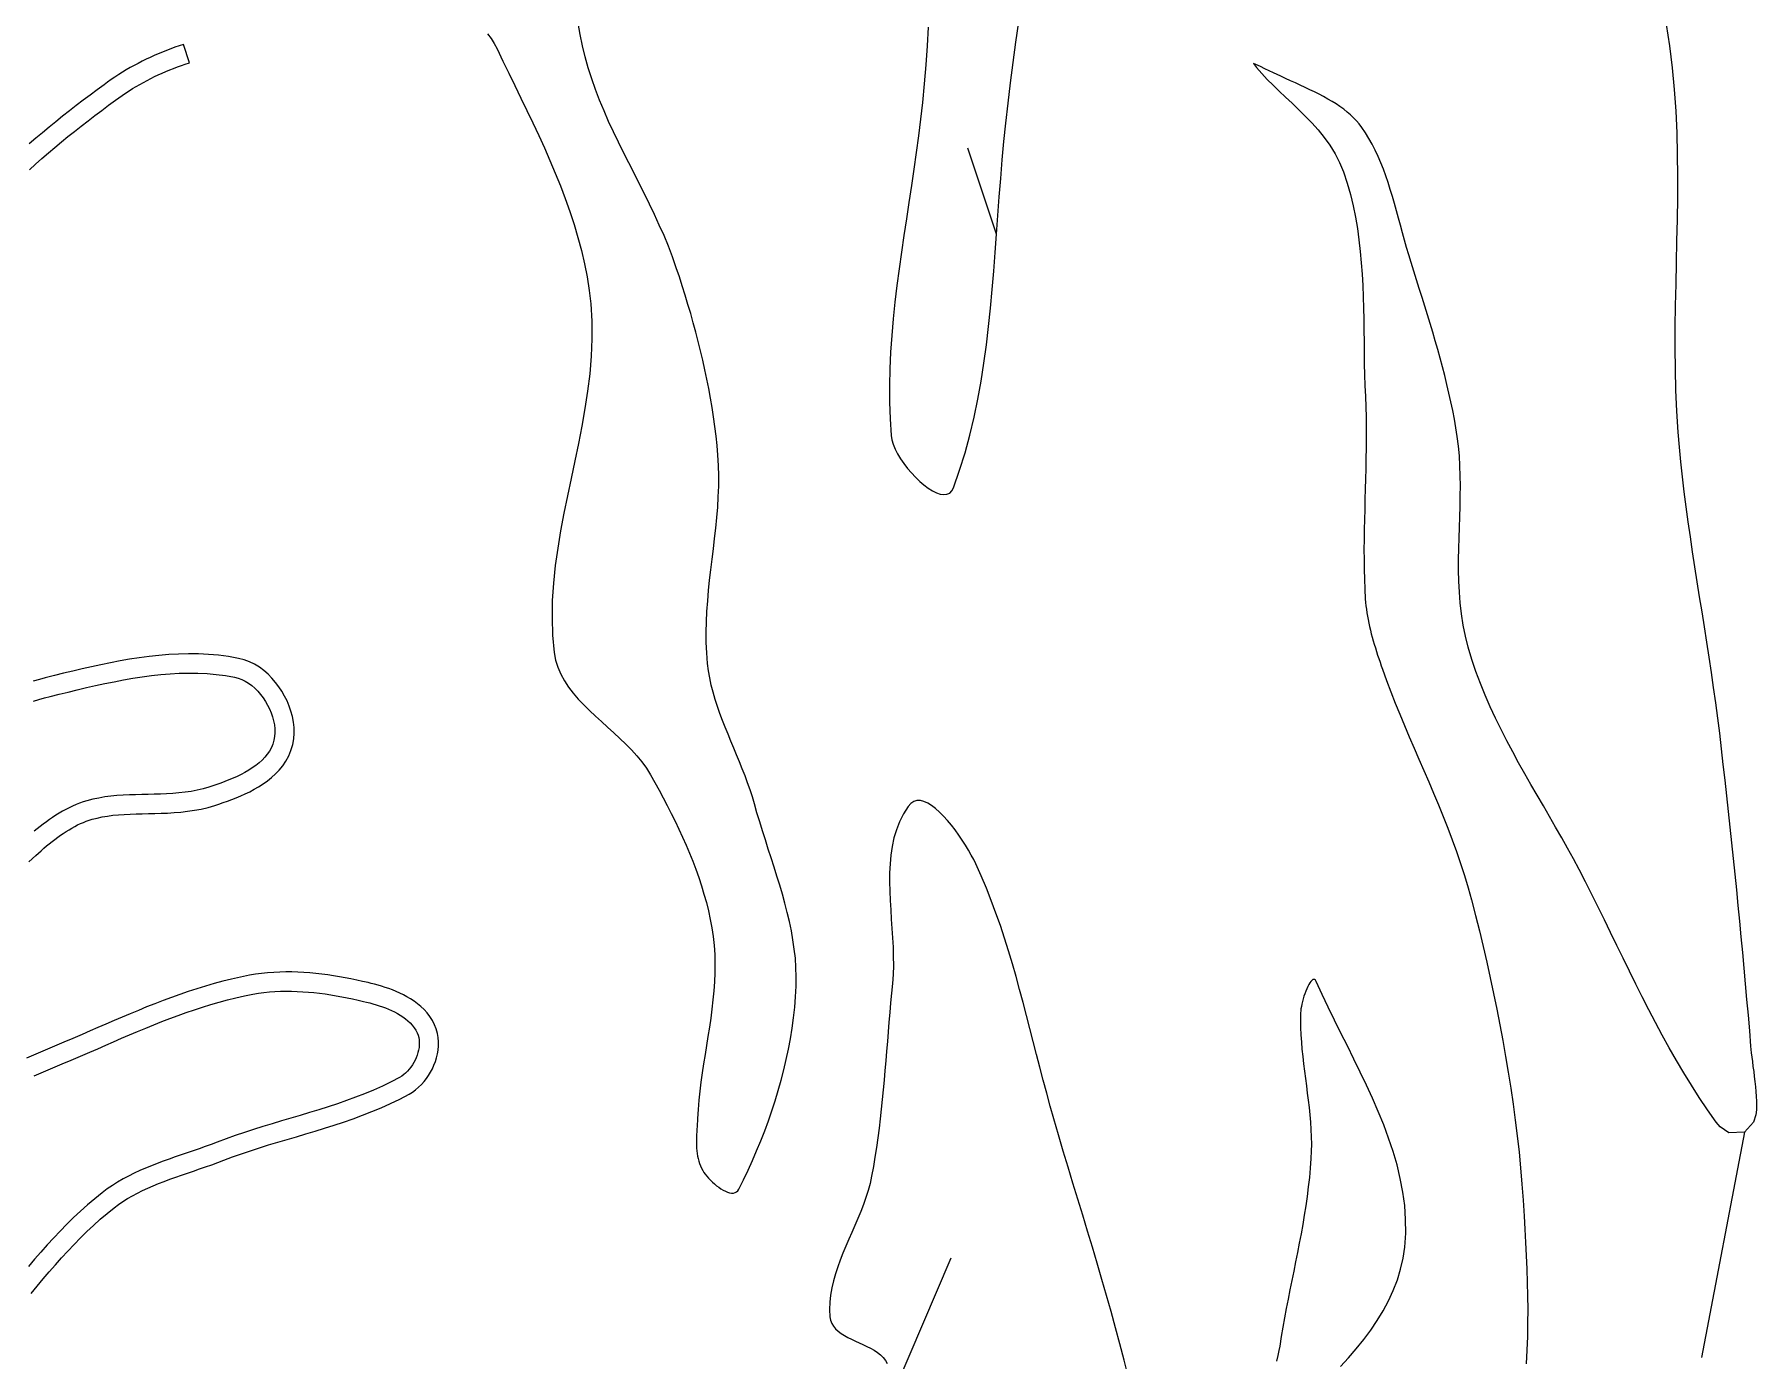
# Model space of a CAD drawing. Header units: inches. Extents: x -12 to 23, y -13.2 to 21.7.
# Drawn here: x 2.06 to 4.856, y 4.913 to 7.066 of the extents above; entities that cross this region are included whole.
import ezdxf

# ---------------------------------------------------------------- set-up
doc = ezdxf.new("R2010")
doc.units = ezdxf.units.IN
doc.header["$MEASUREMENT"] = 0
doc.layers.get('0').update_dxf_attribs({"lineweight": 0})

msp = doc.modelspace()

# ---------------------------------------------------------------- linework, layer by layer
at = {"color": 7, "linetype": 'Continuous', "lineweight": 0}
for p, q in [((4.7087, 7.0828), (4.7143, 7.0477)), ((4.7143, 7.0477), (4.7187, 7.0124)), ((4.0428, 7.0176), (4.039, 7.0193)), ((4.039, 7.0193), (4.0442, 7.0126)), ((4.0502, 7.0142), (4.0428, 7.0176)), ((4.0442, 7.0126), (4.0524, 7.0031)), ((4.0575, 7.0108), (4.0502, 7.0142)), ((4.0524, 7.0031), (4.0613, 6.9935)), ((4.0646, 7.0074), (4.0575, 7.0108)), ((4.0613, 6.9935), (4.0708, 6.984)), ((4.0713, 7.0042), (4.0646, 7.0074)), ((4.0776, 7.0012), (4.0713, 7.0042)), ((4.0832, 6.9985), (4.0776, 7.0012)), ((4.0912, 6.9948), (4.0832, 6.9985)), ((4.0992, 6.9912), (4.0912, 6.9948)), ((4.1072, 6.9876), (4.0992, 6.9912)), ((4.7187, 7.0124), (4.7221, 6.9772)), ((4.0708, 6.984), (4.0808, 6.9743)), ((4.0808, 6.9743), (4.0911, 6.9645)), ((4.0911, 6.9645), (4.1017, 6.9546)), ((4.115, 6.984), (4.1072, 6.9876)), ((4.1229, 6.9804), (4.115, 6.984)), ((4.1306, 6.9767), (4.1229, 6.9804)), ((4.1381, 6.973), (4.1306, 6.9767)), ((4.1456, 6.9693), (4.1381, 6.973)), ((4.1528, 6.9655), (4.1456, 6.9693)), ((4.1598, 6.9616), (4.1528, 6.9655)), ((4.1667, 6.9576), (4.1598, 6.9616)), ((4.7221, 6.9772), (4.7245, 6.9419)), ((4.1017, 6.9546), (4.1124, 6.9444)), ((4.1124, 6.9444), (4.1231, 6.9338)), ((4.1231, 6.9338), (4.1336, 6.9228)), ((4.1732, 6.9535), (4.1667, 6.9576)), ((4.1795, 6.9493), (4.1732, 6.9535)), ((4.1855, 6.9449), (4.1795, 6.9493)), ((4.1912, 6.9405), (4.1855, 6.9449)), ((4.1966, 6.9358), (4.1912, 6.9405)), ((4.2016, 6.9311), (4.1966, 6.9358)), ((4.7245, 6.9419), (4.7261, 6.9067)), ((4.1336, 6.9228), (4.1438, 6.9113)), ((4.1438, 6.9113), (4.1537, 6.8992)), ((4.2063, 6.9262), (4.2016, 6.9311)), ((4.2107, 6.9211), (4.2063, 6.9262)), ((4.2148, 6.9156), (4.2107, 6.9211)), ((4.2207, 6.9069), (4.2148, 6.9156)), ((4.2263, 6.8977), (4.2207, 6.9069)), ((4.7261, 6.9067), (4.727, 6.8714)), ((4.1537, 6.8992), (4.1629, 6.8864)), ((4.1629, 6.8864), (4.1714, 6.8728)), ((4.2316, 6.8882), (4.2263, 6.8977)), ((4.2366, 6.8784), (4.2316, 6.8882)), ((4.2413, 6.8684), (4.2366, 6.8784)), ((4.1714, 6.8728), (4.1789, 6.8583)), ((4.1789, 6.8583), (4.185, 6.8432)), ((4.2457, 6.8581), (4.2413, 6.8684)), ((4.2499, 6.8476), (4.2457, 6.8581)), ((4.727, 6.8714), (4.7273, 6.8362)), ((4.185, 6.8432), (4.1911, 6.8247)), ((4.1911, 6.8247), (4.1963, 6.8064)), ((4.2538, 6.8368), (4.2499, 6.8476)), ((4.2576, 6.8258), (4.2538, 6.8368)), ((4.2612, 6.8146), (4.2576, 6.8258)), ((4.7273, 6.8362), (4.7272, 6.8011)), ((4.1963, 6.8064), (4.2007, 6.788)), ((4.2647, 6.8033), (4.2612, 6.8146)), ((4.268, 6.7918), (4.2647, 6.8033)), ((4.7272, 6.8011), (4.7267, 6.7659)), ((4.2007, 6.788), (4.2045, 6.7696)), ((4.2045, 6.7696), (4.2077, 6.7512)), ((4.2713, 6.7801), (4.268, 6.7918)), ((4.2745, 6.7683), (4.2713, 6.7801)), ((4.2778, 6.7565), (4.2745, 6.7683)), ((4.7267, 6.7659), (4.726, 6.7309)), ((4.2077, 6.7512), (4.2103, 6.7327)), ((4.281, 6.7445), (4.2778, 6.7565)), ((4.2843, 6.7325), (4.281, 6.7445)), ((4.2103, 6.7327), (4.2124, 6.7142)), ((4.2124, 6.7142), (4.2141, 6.6957)), ((4.2877, 6.7205), (4.2843, 6.7325)), ((4.2912, 6.7084), (4.2877, 6.7205)), ((4.726, 6.7309), (4.7252, 6.6959)), ((4.2141, 6.6957), (4.2154, 6.6773)), ((4.2948, 6.6964), (4.2912, 6.7084)), ((4.2993, 6.6821), (4.2948, 6.6964)), ((4.3038, 6.6678), (4.2993, 6.6821)), ((4.7252, 6.6959), (4.7244, 6.6611)), ((4.2154, 6.6773), (4.2164, 6.6588)), ((4.2164, 6.6588), (4.2171, 6.6405)), ((4.3082, 6.6537), (4.3038, 6.6678)), ((4.3127, 6.6395), (4.3082, 6.6537)), ((4.7244, 6.6611), (4.7236, 6.6263)), ((4.2171, 6.6405), (4.2177, 6.6221)), ((4.3171, 6.6253), (4.3127, 6.6395)), ((4.3215, 6.6112), (4.3171, 6.6253)), ((4.7236, 6.6263), (4.7231, 6.5917)), ((4.2177, 6.6221), (4.218, 6.6039)), ((4.218, 6.6039), (4.2183, 6.5857)), ((4.3258, 6.597), (4.3215, 6.6112)), ((4.2183, 6.5857), (4.2185, 6.5676)), ((4.3301, 6.5829), (4.3258, 6.597)), ((4.3342, 6.5688), (4.3301, 6.5829)), ((4.7231, 6.5917), (4.723, 6.5572)), ((4.2185, 6.5676), (4.2187, 6.5496)), ((4.2187, 6.5496), (4.219, 6.5317)), ((4.3383, 6.5547), (4.3342, 6.5688)), ((4.3422, 6.5406), (4.3383, 6.5547)), ((4.723, 6.5572), (4.7233, 6.5228)), ((4.219, 6.5317), (4.2194, 6.514)), ((4.2194, 6.514), (4.2199, 6.4964)), ((4.346, 6.5265), (4.3422, 6.5406)), ((4.3496, 6.5124), (4.346, 6.5265)), ((4.7233, 6.5228), (4.7241, 6.4886)), ((4.2199, 6.4964), (4.2207, 6.4787)), ((4.3531, 6.4983), (4.3496, 6.5124)), ((4.3564, 6.4842), (4.3531, 6.4983)), ((4.7241, 6.4886), (4.7255, 6.4545)), ((4.2207, 6.4787), (4.2214, 6.462)), ((4.2214, 6.462), (4.2218, 6.4451)), ((4.3595, 6.4701), (4.3564, 6.4842)), ((4.3625, 6.456), (4.3595, 6.4701)), ((4.2218, 6.4451), (4.222, 6.4282)), ((4.3652, 6.4419), (4.3625, 6.456)), ((4.3676, 6.4278), (4.3652, 6.4419)), ((4.7255, 6.4545), (4.7278, 6.4206)), ((4.222, 6.4282), (4.2221, 6.4114)), ((4.2221, 6.4114), (4.222, 6.3946)), ((4.3698, 6.4138), (4.3676, 6.4278)), ((4.3719, 6.398), (4.3698, 6.4138)), ((4.7278, 6.4206), (4.7299, 6.3964)), ((4.2217, 6.3779), (4.2214, 6.3613)), ((4.222, 6.3946), (4.2217, 6.3779)), ((4.3733, 6.3822), (4.3719, 6.398)), ((4.3742, 6.3662), (4.3733, 6.3822)), ((4.7299, 6.3964), (4.7322, 6.3722)), ((4.2214, 6.3613), (4.221, 6.3447)), ((4.3747, 6.35), (4.3742, 6.3662)), ((4.3749, 6.3336), (4.3747, 6.35)), ((4.7322, 6.3722), (4.7349, 6.3479)), ((4.7349, 6.3479), (4.7378, 6.3236)), ((4.2205, 6.3281), (4.22, 6.3116)), ((4.221, 6.3447), (4.2205, 6.3281)), ((4.3747, 6.317), (4.3749, 6.3336)), ((4.7378, 6.3236), (4.7409, 6.2994)), ((4.2196, 6.2952), (4.2192, 6.2788)), ((4.22, 6.3116), (4.2196, 6.2952)), ((4.3739, 6.2832), (4.3744, 6.3002)), ((4.3744, 6.3002), (4.3747, 6.317)), ((4.7409, 6.2994), (4.7442, 6.2751)), ((4.2188, 6.2625), (4.2186, 6.2462)), ((4.2192, 6.2788), (4.2188, 6.2625)), ((4.3728, 6.2489), (4.3733, 6.2661)), ((4.3733, 6.2661), (4.3739, 6.2832)), ((4.7442, 6.2751), (4.7477, 6.2508)), ((4.2186, 6.2462), (4.2184, 6.23)), ((4.3723, 6.2316), (4.3728, 6.2489)), ((4.7477, 6.2508), (4.7513, 6.2264)), ((4.2184, 6.23), (4.2185, 6.2138)), ((4.2185, 6.2138), (4.2187, 6.1977)), ((4.3721, 6.2141), (4.3723, 6.2316)), ((4.3721, 6.1965), (4.3721, 6.2141)), ((4.7513, 6.2264), (4.7551, 6.2021)), ((4.2187, 6.1977), (4.2191, 6.1817)), ((4.2191, 6.1817), (4.2197, 6.1657)), ((4.3725, 6.1789), (4.3721, 6.1965)), ((4.3733, 6.1611), (4.3725, 6.1789)), ((4.7551, 6.2021), (4.7589, 6.1777)), ((4.2197, 6.1657), (4.2206, 6.1498)), ((4.3747, 6.1433), (4.3733, 6.1611)), ((4.7589, 6.1777), (4.7627, 6.1533)), ((4.7627, 6.1533), (4.7666, 6.1288)), ((4.2206, 6.1498), (4.2211, 6.1442)), ((4.2211, 6.1442), (4.2216, 6.1386)), ((4.2216, 6.1386), (4.2223, 6.1331)), ((4.2223, 6.1331), (4.2231, 6.1275)), ((4.2231, 6.1275), (4.2241, 6.1218)), ((4.3767, 6.1254), (4.3747, 6.1433)), ((4.3795, 6.1075), (4.3767, 6.1254)), ((4.7666, 6.1288), (4.7705, 6.1043)), ((4.2241, 6.1218), (4.2251, 6.1162)), ((4.2251, 6.1162), (4.2263, 6.1105)), ((4.2263, 6.1105), (4.2275, 6.1049)), ((4.2275, 6.1049), (4.2289, 6.0992)), ((4.2289, 6.0992), (4.2303, 6.0934)), ((4.3831, 6.0896), (4.3795, 6.1075)), ((4.7705, 6.1043), (4.7744, 6.0798)), ((4.2303, 6.0934), (4.2318, 6.0877)), ((4.2318, 6.0877), (4.2334, 6.082)), ((4.2334, 6.082), (4.2351, 6.0762)), ((4.2351, 6.0762), (4.2369, 6.0704)), ((4.2369, 6.0704), (4.2387, 6.0646)), ((4.3875, 6.0718), (4.3831, 6.0896)), ((4.3936, 6.0516), (4.3875, 6.0718)), ((4.7744, 6.0798), (4.7782, 6.0552)), ((4.2387, 6.0646), (4.2406, 6.0588)), ((4.2406, 6.0588), (4.2425, 6.053)), ((4.2425, 6.053), (4.2445, 6.0472)), ((4.2445, 6.0472), (4.2465, 6.0413)), ((4.2465, 6.0413), (4.2485, 6.0356)), ((4.4002, 6.0319), (4.3936, 6.0516)), ((4.7782, 6.0552), (4.7819, 6.0306)), ((4.2485, 6.0356), (4.2551, 6.0172)), ((4.2551, 6.0172), (4.262, 5.999)), ((4.4074, 6.0125), (4.4002, 6.0319)), ((4.4152, 5.9934), (4.4074, 6.0125)), ((4.7819, 6.0306), (4.7855, 6.006)), ((4.262, 5.999), (4.2692, 5.9807)), ((4.4234, 5.9746), (4.4152, 5.9934)), ((4.7855, 6.006), (4.789, 5.9812)), ((4.2692, 5.9807), (4.2766, 5.9625)), ((4.2766, 5.9625), (4.2841, 5.9443)), ((4.432, 5.956), (4.4234, 5.9746)), ((4.441, 5.9376), (4.432, 5.956)), ((4.789, 5.9812), (4.7922, 5.9565)), ((4.7922, 5.9565), (4.7953, 5.9317)), ((4.2841, 5.9443), (4.2919, 5.9261)), ((4.4502, 5.9194), (4.441, 5.9376)), ((4.7953, 5.9317), (4.7983, 5.9062)), ((4.2919, 5.9261), (4.2997, 5.9078)), ((4.2997, 5.9078), (4.3077, 5.8895)), ((4.4598, 5.9014), (4.4502, 5.9194)), ((4.4695, 5.8836), (4.4598, 5.9014)), ((4.7983, 5.9062), (4.8012, 5.8809)), ((4.3077, 5.8895), (4.3156, 5.8711)), ((4.3156, 5.8711), (4.3236, 5.8527)), ((4.4794, 5.866), (4.4695, 5.8836)), ((4.8012, 5.8809), (4.8041, 5.8555)), ((4.3236, 5.8527), (4.3315, 5.8342)), ((4.4894, 5.8484), (4.4794, 5.866)), ((4.4995, 5.831), (4.4894, 5.8484)), ((4.8041, 5.8555), (4.8069, 5.8301)), ((4.3315, 5.8342), (4.3393, 5.8155)), ((4.3393, 5.8155), (4.3469, 5.7968)), ((4.5096, 5.8137), (4.4995, 5.831)), ((4.8069, 5.8301), (4.8097, 5.8047)), ((4.3469, 5.7968), (4.3544, 5.7779)), ((4.5196, 5.7964), (4.5096, 5.8137)), ((4.5295, 5.7792), (4.5196, 5.7964)), ((4.8097, 5.8047), (4.8124, 5.7793)), ((4.3544, 5.7779), (4.3617, 5.7589)), ((4.3617, 5.7589), (4.3686, 5.7397)), ((4.5394, 5.7621), (4.5295, 5.7792)), ((4.549, 5.7449), (4.5394, 5.7621)), ((4.8124, 5.7793), (4.8151, 5.7539)), ((4.3686, 5.7397), (4.3753, 5.7203)), ((4.5584, 5.7278), (4.549, 5.7449)), ((4.8151, 5.7539), (4.8178, 5.7285)), ((4.3753, 5.7203), (4.3816, 5.7008)), ((4.5675, 5.7106), (4.5584, 5.7278)), ((4.578, 5.6903), (4.5675, 5.7106)), ((4.8178, 5.7285), (4.8204, 5.7031)), ((4.8204, 5.7031), (4.8229, 5.6777)), ((4.3816, 5.7008), (4.3875, 5.681)), ((4.3875, 5.681), (4.3929, 5.6612)), ((4.5883, 5.6699), (4.578, 5.6903)), ((4.8229, 5.6777), (4.8254, 5.6522)), ((4.3929, 5.6612), (4.3994, 5.6359)), ((4.5985, 5.6494), (4.5883, 5.6699)), ((4.6087, 5.6287), (4.5985, 5.6494)), ((4.8254, 5.6522), (4.8279, 5.6268)), ((4.3994, 5.6359), (4.4057, 5.6107)), ((4.6188, 5.608), (4.6087, 5.6287)), ((4.8279, 5.6268), (4.8303, 5.6014)), ((4.4057, 5.6107), (4.4118, 5.5855)), ((4.629, 5.5872), (4.6188, 5.608)), ((4.8303, 5.6014), (4.8327, 5.576)), ((4.4118, 5.5855), (4.4176, 5.5601)), ((4.6391, 5.5663), (4.629, 5.5872)), ((4.6493, 5.5454), (4.6391, 5.5663)), ((4.8327, 5.576), (4.835, 5.5505)), ((4.4176, 5.5601), (4.4233, 5.5347)), ((4.6597, 5.5246), (4.6493, 5.5454)), ((4.835, 5.5505), (4.8373, 5.5251)), ((4.4233, 5.5347), (4.4288, 5.5093)), ((4.4288, 5.5093), (4.4341, 5.4838)), ((4.6701, 5.5037), (4.6597, 5.5246)), ((4.8373, 5.5251), (4.8396, 5.4997)), ((4.4341, 5.4838), (4.4391, 5.4582)), ((4.6808, 5.4829), (4.6701, 5.5037)), ((4.6916, 5.4621), (4.6808, 5.4829)), ((4.8396, 5.4997), (4.8418, 5.4742)), ((4.4391, 5.4582), (4.4439, 5.4326)), ((4.7026, 5.4415), (4.6916, 5.4621)), ((4.8418, 5.4742), (4.844, 5.4488)), ((4.4439, 5.4326), (4.4484, 5.4069)), ((4.714, 5.4209), (4.7026, 5.4415)), ((4.844, 5.4488), (4.8461, 5.4235)), ((4.8461, 5.4235), (4.8466, 5.4185)), ((4.4484, 5.4069), (4.4527, 5.3812)), ((4.7256, 5.4005), (4.714, 5.4209)), ((4.7376, 5.3802), (4.7256, 5.4005)), ((4.8466, 5.4185), (4.8472, 5.4126)), ((4.8472, 5.4126), (4.848, 5.4059)), ((4.848, 5.4059), (4.849, 5.3985)), ((4.849, 5.3985), (4.8499, 5.3908)), ((4.4527, 5.3812), (4.4568, 5.3554)), ((4.75, 5.3601), (4.7376, 5.3802)), ((4.8499, 5.3908), (4.851, 5.3827)), ((4.851, 5.3827), (4.852, 5.3744)), ((4.852, 5.3744), (4.8529, 5.3661)), ((4.4568, 5.3554), (4.4605, 5.3296)), ((4.7627, 5.3402), (4.75, 5.3601)), ((4.7759, 5.3205), (4.7627, 5.3402)), ((4.8529, 5.3661), (4.8538, 5.3578)), ((4.8538, 5.3578), (4.8546, 5.3498)), ((4.8546, 5.3498), (4.8552, 5.342)), ((4.8552, 5.342), (4.8556, 5.3345)), ((4.4605, 5.3296), (4.464, 5.3037)), ((4.7902, 5.3002), (4.7759, 5.3205)), ((4.8543, 5.312), (4.8507, 5.3005)), ((4.8554, 5.3201), (4.8543, 5.312)), ((4.8557, 5.3273), (4.8554, 5.3201)), ((4.8556, 5.3345), (4.8557, 5.3273)), ((4.464, 5.3037), (4.4672, 5.2778)), ((4.7964, 5.2928), (4.7902, 5.3002)), ((4.8105, 5.2831), (4.7964, 5.2928)), ((4.8362, 5.2838), (4.8105, 5.2831)), ((4.8507, 5.3005), (4.8362, 5.2838)), ((4.4672, 5.2778), (4.4701, 5.2518)), ((4.4701, 5.2518), (4.4727, 5.2259)), ((4.4727, 5.2259), (4.4749, 5.1998)), ((4.4749, 5.1998), (4.4769, 5.1738)), ((4.4769, 5.1738), (4.4785, 5.1478)), ((4.4785, 5.1478), (4.4796, 5.1265)), ((4.4796, 5.1265), (4.4807, 5.105)), ((4.4807, 5.105), (4.4818, 5.0835)), ((4.4818, 5.0835), (4.4827, 5.0618)), ((4.4827, 5.0618), (4.4834, 5.04)), ((4.4834, 5.04), (4.4839, 5.0181)), ((4.4839, 5.0181), (4.4842, 4.9961)), ((4.4842, 4.9961), (4.4841, 4.9741)), ((4.4838, 4.9521), (4.483, 4.93)), ((4.4841, 4.9741), (4.4838, 4.9521)), ((4.483, 4.93), (4.4817, 4.908))]:
    msp.add_line(p, q, dxfattribs=at)
at = {"color": 30, "linetype": 'Continuous', "lineweight": 0, "true_color": 0xff7e00}
for p, q in [((3.6221, 6.7424), (3.5756, 6.8817)), ((4.8362, 5.2838), (4.7661, 4.9184)), ((3.4581, 4.8682), (3.5482, 5.0801))]:
    msp.add_line(p, q, dxfattribs=at)
at = {"color": 7, "linetype": 'Continuous', "lineweight": 0, "flags": 128}
for points in [[(2.7956, 7.0677), (2.8014, 7.0599), (2.8066, 7.0517), (2.8111, 7.0432), (2.8207, 7.0233), (2.8304, 7.0033), (2.8401, 6.9833), (2.8499, 6.9632), (2.8596, 6.9431), (2.8693, 6.9229), (2.8788, 6.9026), (2.888, 6.8822), (2.897, 6.8618), (2.9057, 6.8412), (2.914, 6.8206), (2.9219, 6.7998), (2.9293, 6.779), (2.9362, 6.758), (2.9425, 6.7368), (2.9482, 6.7156), (2.9531, 6.6942), (2.9573, 6.6726), (2.9607, 6.6509), (2.9632, 6.629), (2.9651, 6.6007), (2.9653, 6.5723), (2.9641, 6.544), (2.9617, 6.5156), (2.9582, 6.4873), (2.9538, 6.4589), (2.9488, 6.4306), (2.9433, 6.4023), (2.9374, 6.3739), (2.9314, 6.3456), (2.9254, 6.3173), (2.9197, 6.2889), (2.9144, 6.2606), (2.9097, 6.2323), (2.9057, 6.204), (2.9027, 6.1757), (2.9009, 6.1474), (2.9004, 6.1192), (2.9014, 6.0909), (2.9041, 6.0627), (2.9063, 6.0504), (2.9099, 6.0388), (2.9147, 6.0276), (2.9205, 6.017), (2.9272, 6.0067), (2.9347, 5.9968), (2.943, 5.9872), (2.9518, 5.9778), (2.9611, 5.9686), (2.9708, 5.9596), (2.9807, 5.9506), (2.9907, 5.9416), (3.0007, 5.9326), (3.0105, 5.9235), (3.0201, 5.9143), (3.0294, 5.9049), (3.0382, 5.8952), (3.0463, 5.8852), (3.0538, 5.8748), (3.0604, 5.864), (3.0673, 5.8517), (3.0741, 5.8393), (3.0807, 5.8268), (3.0873, 5.8143), (3.0938, 5.8016), (3.1001, 5.7889), (3.1063, 5.7761), (3.1123, 5.7632), (3.118, 5.7502), (3.1236, 5.7371), (3.1289, 5.724), (3.1339, 5.7108), (3.1386, 5.6974), (3.143, 5.684), (3.1471, 5.6706), (3.1509, 5.657), (3.1542, 5.6434), (3.1572, 5.6296), (3.1598, 5.6158), (3.1619, 5.602), (3.1635, 5.5872), (3.1645, 5.5725), (3.1649, 5.5578), (3.1648, 5.543), (3.1642, 5.5283), (3.1631, 5.5135), (3.1617, 5.4987), (3.16, 5.4839), (3.158, 5.4691), (3.1559, 5.4543), (3.1536, 5.4395), (3.1512, 5.4247), (3.1488, 5.4099), (3.1465, 5.3951), (3.1442, 5.3803), (3.1421, 5.3654), (3.1403, 5.3506), (3.1387, 5.3358), (3.1374, 5.3209), (3.1365, 5.3061), (3.1363, 5.3018), (3.1361, 5.2975), (3.1358, 5.2932), (3.1355, 5.2888), (3.1353, 5.2844), (3.1351, 5.28), (3.1349, 5.2756), (3.1348, 5.2712), (3.1348, 5.2668), (3.1349, 5.2624), (3.1351, 5.2581), (3.1355, 5.2537), (3.1359, 5.2495), (3.1366, 5.2453), (3.1374, 5.2411), (3.1385, 5.237), (3.1397, 5.233), (3.1412, 5.2291), (3.143, 5.2253), (3.145, 5.2216), (3.1468, 5.2187), (3.149, 5.2156), (3.1516, 5.2125), (3.1544, 5.2093), (3.1574, 5.2061), (3.1607, 5.203), (3.164, 5.2), (3.1676, 5.1971), (3.1711, 5.1945), (3.1747, 5.1921), (3.1783, 5.1899), (3.1819, 5.1881), (3.1853, 5.1867), (3.1887, 5.1857), (3.1918, 5.1852), (3.1948, 5.1852), (3.1975, 5.1858), (3.1999, 5.187), (3.2019, 5.1889), (3.2036, 5.1915), (3.2036, 5.1915), (3.2036, 5.1915), (3.2036, 5.1915), (3.2036, 5.1915), (3.2112, 5.2068), (3.2186, 5.2224), (3.2258, 5.2381), (3.2326, 5.2539), (3.2392, 5.2699), (3.2456, 5.286), (3.2516, 5.3023), (3.2573, 5.3187), (3.2627, 5.3351), (3.2677, 5.3517), (3.2724, 5.3684), (3.2767, 5.3851), (3.2807, 5.402), (3.2842, 5.4189), (3.2874, 5.4358), (3.2901, 5.4528), (3.2924, 5.4699), (3.2943, 5.4869), (3.2957, 5.504), (3.2966, 5.5211), (3.2969, 5.5363), (3.2964, 5.5513), (3.2954, 5.5664), (3.2937, 5.5814), (3.2915, 5.5963), (3.2889, 5.6112), (3.2858, 5.626), (3.2823, 5.6408), (3.2785, 5.6556), (3.2744, 5.6704), (3.27, 5.6851), (3.2655, 5.6998), (3.2609, 5.7145), (3.2562, 5.7292), (3.2514, 5.7438), (3.2467, 5.7585), (3.242, 5.7731), (3.2375, 5.7877), (3.2331, 5.8024), (3.229, 5.817), (3.2256, 5.8285), (3.2219, 5.84), (3.2179, 5.8514), (3.2137, 5.8628), (3.2093, 5.8741), (3.2048, 5.8853), (3.2001, 5.8966), (3.1954, 5.9078), (3.1907, 5.919), (3.1861, 5.9302), (3.1816, 5.9414), (3.1772, 5.9527), (3.173, 5.964), (3.169, 5.9754), (3.1653, 5.9868), (3.162, 5.9983), (3.159, 6.0099), (3.1565, 6.0215), (3.1544, 6.0333), (3.1529, 6.0452), (3.1515, 6.0621), (3.1508, 6.0789), (3.1506, 6.0958), (3.151, 6.1127), (3.1518, 6.1296), (3.1531, 6.1465), (3.1546, 6.1634), (3.1563, 6.1803), (3.1583, 6.1973), (3.1603, 6.2142), (3.1623, 6.2311), (3.1643, 6.248), (3.1662, 6.265), (3.1679, 6.2819), (3.1693, 6.2988), (3.1703, 6.3158), (3.171, 6.3327), (3.1712, 6.3496), (3.1708, 6.3665), (3.1698, 6.3833), (3.1684, 6.3989), (3.1668, 6.4144), (3.1649, 6.4299), (3.1628, 6.4453), (3.1604, 6.4607), (3.1578, 6.4761), (3.155, 6.4915), (3.1519, 6.5068), (3.1487, 6.5221), (3.1452, 6.5374), (3.1416, 6.5526), (3.1378, 6.5678), (3.1339, 6.5829), (3.1297, 6.598), (3.1255, 6.6131), (3.121, 6.6281), (3.1165, 6.6431), (3.1118, 6.658), (3.1071, 6.6728), (3.1022, 6.6877), (3.096, 6.7052), (3.0893, 6.7226), (3.0822, 6.7399), (3.0746, 6.757), (3.0668, 6.774), (3.0587, 6.7908), (3.0504, 6.8076), (3.042, 6.8244), (3.0335, 6.8411), (3.025, 6.8579), (3.0165, 6.8746), (3.0082, 6.8914), (3.0001, 6.9083), (2.9923, 6.9252), (2.9848, 6.9423), (2.9776, 6.9595), (2.9709, 6.9768), (2.9648, 6.9943), (2.9592, 7.012), (2.9542, 7.03), (2.9499, 7.0481), (2.946, 7.0664), (2.9426, 7.0847)], [(3.5111, 7.0785), (3.5092, 7.0478), (3.507, 7.0171), (3.5045, 6.9865), (3.5016, 6.956), (3.4986, 6.929), (3.4953, 6.902), (3.4916, 6.875), (3.4878, 6.8479), (3.4838, 6.8209), (3.4797, 6.7938), (3.4756, 6.7668), (3.4715, 6.7398), (3.4676, 6.7127), (3.4638, 6.6857), (3.4603, 6.6586), (3.4571, 6.6316), (3.4542, 6.6045), (3.4519, 6.5775), (3.45, 6.5504), (3.4487, 6.5233), (3.4481, 6.4963), (3.4482, 6.4692), (3.4491, 6.4421), (3.4509, 6.415), (3.452, 6.4082), (3.4542, 6.4009), (3.4573, 6.3933), (3.4613, 6.3854), (3.4661, 6.3775), (3.4715, 6.3696), (3.4774, 6.3619), (3.4837, 6.3544), (3.4904, 6.3474), (3.4972, 6.3408), (3.5042, 6.3349), (3.5111, 6.3298), (3.5178, 6.3255), (3.5244, 6.3223), (3.5306, 6.3201), (3.5363, 6.3192), (3.5414, 6.3197), (3.5459, 6.3217), (3.5495, 6.3252), (3.5523, 6.3305), (3.5523, 6.3305), (3.5523, 6.3305), (3.5523, 6.3305), (3.5523, 6.3305), (3.562, 6.3587), (3.5708, 6.3872), (3.5785, 6.4159), (3.5854, 6.4449), (3.5914, 6.474), (3.5968, 6.5034), (3.6014, 6.5329), (3.6055, 6.5626), (3.6091, 6.5923), (3.6123, 6.6222), (3.6151, 6.6522), (3.6176, 6.6822), (3.6199, 6.7123), (3.6221, 6.7424), (3.6242, 6.7725), (3.6264, 6.8026), (3.6287, 6.8326), (3.6311, 6.8626), (3.6338, 6.8925), (3.6368, 6.9222), (3.6406, 6.9551), (3.6446, 6.988), (3.6489, 7.021), (3.6534, 7.0539), (3.658, 7.0869)], [(3.8357, 4.8876), (3.8291, 4.914), (3.8223, 4.9403), (3.8153, 4.9665), (3.808, 4.9927), (3.8006, 5.0189), (3.793, 5.045), (3.7854, 5.0711), (3.7776, 5.0972), (3.7697, 5.1232), (3.7618, 5.1493), (3.7539, 5.1753), (3.746, 5.2013), (3.7381, 5.2274), (3.7303, 5.2534), (3.7226, 5.2795), (3.715, 5.3056), (3.7091, 5.3264), (3.7034, 5.3474), (3.6978, 5.3683), (3.6923, 5.3894), (3.6869, 5.4104), (3.6815, 5.4315), (3.6761, 5.4526), (3.6707, 5.4736), (3.6652, 5.4947), (3.6595, 5.5156), (3.6537, 5.5366), (3.6477, 5.5574), (3.6415, 5.5782), (3.635, 5.5988), (3.6282, 5.6194), (3.621, 5.6398), (3.6135, 5.66), (3.6055, 5.6801), (3.5971, 5.7001), (3.5882, 5.7198), (3.5849, 5.7266), (3.581, 5.734), (3.5765, 5.7418), (3.5716, 5.7499), (3.5663, 5.7582), (3.5607, 5.7665), (3.5548, 5.7747), (3.5487, 5.7826), (3.5424, 5.7902), (3.5359, 5.7973), (3.5295, 5.8038), (3.523, 5.8096), (3.5166, 5.8144), (3.5103, 5.8183), (3.5042, 5.821), (3.4983, 5.8224), (3.4928, 5.8224), (3.4875, 5.8209), (3.4827, 5.8177), (3.4783, 5.8128), (3.4708, 5.8007), (3.4645, 5.7881), (3.4595, 5.7751), (3.4555, 5.7617), (3.4525, 5.748), (3.4504, 5.734), (3.4491, 5.7196), (3.4484, 5.7051), (3.4483, 5.6903), (3.4486, 5.6753), (3.4493, 5.6603), (3.4502, 5.6451), (3.4512, 5.6299), (3.4522, 5.6147), (3.4532, 5.5995), (3.454, 5.5844), (3.4544, 5.5694), (3.4545, 5.5545), (3.454, 5.5398), (3.453, 5.5254), (3.4515, 5.5097), (3.4501, 5.494), (3.4487, 5.4783), (3.4474, 5.4627), (3.4461, 5.447), (3.4448, 5.4313), (3.4435, 5.4156), (3.4422, 5.3999), (3.4409, 5.3842), (3.4395, 5.3685), (3.438, 5.3528), (3.4365, 5.3372), (3.4348, 5.3215), (3.433, 5.3059), (3.4312, 5.2903), (3.4291, 5.2747), (3.4269, 5.2591), (3.4245, 5.2436), (3.422, 5.2281), (3.4192, 5.2126), (3.4166, 5.2009), (3.4135, 5.1894), (3.4099, 5.1779), (3.4059, 5.1665), (3.4015, 5.1552), (3.3969, 5.1439), (3.3921, 5.1326), (3.3871, 5.1213), (3.3822, 5.1101), (3.3774, 5.0989), (3.3727, 5.0877), (3.3683, 5.0764), (3.3642, 5.0651), (3.3605, 5.0538), (3.3573, 5.0424), (3.3546, 5.031), (3.3527, 5.0195), (3.3514, 5.0079), (3.351, 4.9962), (3.3515, 4.9844), (3.3525, 4.9787), (3.3545, 4.9735), (3.3573, 4.9688), (3.3608, 4.9646), (3.365, 4.9607), (3.3698, 4.9571), (3.3751, 4.9538), (3.3807, 4.9507), (3.3866, 4.9478), (3.3928, 4.9449), (3.399, 4.942), (3.4052, 4.9392), (3.4114, 4.9362), (3.4174, 4.9331), (3.4231, 4.9298), (3.4285, 4.9262), (3.4334, 4.9223), (3.4378, 4.9181), (3.4415, 4.9134), (3.4445, 4.9083)], [(4.1801, 4.9035), (4.1933, 4.9177), (4.206, 4.9323), (4.218, 4.9472), (4.2294, 4.9625), (4.24, 4.9781), (4.2496, 4.994), (4.2584, 5.0104), (4.266, 5.0271), (4.2726, 5.0441), (4.2779, 5.0615), (4.2819, 5.0793), (4.2845, 5.0974), (4.2861, 5.12), (4.286, 5.1424), (4.2845, 5.1647), (4.2816, 5.1868), (4.2774, 5.2089), (4.2721, 5.2308), (4.2657, 5.2527), (4.2585, 5.2744), (4.2504, 5.296), (4.2417, 5.3176), (4.2323, 5.339), (4.2225, 5.3604), (4.2124, 5.3816), (4.202, 5.4028), (4.1915, 5.424), (4.1809, 5.445), (4.1705, 5.466), (4.1602, 5.4869), (4.1503, 5.5077), (4.1408, 5.5285), (4.1396, 5.5306), (4.1383, 5.5318), (4.1368, 5.5321), (4.1353, 5.5317), (4.1337, 5.5305), (4.1321, 5.5288), (4.1304, 5.5264), (4.1288, 5.5236), (4.1271, 5.5203), (4.1255, 5.5167), (4.1239, 5.5129), (4.1224, 5.5088), (4.121, 5.5046), (4.1198, 5.5004), (4.1186, 5.4961), (4.1176, 5.492), (4.1168, 5.488), (4.1161, 5.4843), (4.1157, 5.4809), (4.1155, 5.4778), (4.1153, 5.466), (4.1155, 5.4541), (4.116, 5.4423), (4.1168, 5.4304), (4.1178, 5.4186), (4.119, 5.4067), (4.1204, 5.3949), (4.1219, 5.3831), (4.1234, 5.3713), (4.1249, 5.3594), (4.1264, 5.3476), (4.1279, 5.3358), (4.1293, 5.3239), (4.1305, 5.3121), (4.1315, 5.3003), (4.1323, 5.2885), (4.1328, 5.2766), (4.1331, 5.2648), (4.1329, 5.253), (4.1324, 5.2411), (4.1313, 5.2257), (4.1298, 5.2104), (4.1281, 5.1951), (4.1262, 5.1798), (4.124, 5.1646), (4.1216, 5.1493), (4.119, 5.1341), (4.1163, 5.1189), (4.1134, 5.1038), (4.1105, 5.0886), (4.1075, 5.0734), (4.1044, 5.0583), (4.1014, 5.0431), (4.0983, 5.028), (4.0953, 5.0128), (4.0923, 4.9976), (4.0895, 4.9825), (4.0867, 4.9673), (4.0841, 4.9521), (4.0817, 4.9368), (4.0804, 4.9296), (4.0786, 4.9214), (4.0764, 4.9124)]]:
    msp.add_lwpolyline(points, dxfattribs=at)
at = {"color": 7, "linetype": 'Continuous', "lineweight": 0}
for points in [[(2.0522, 6.8468), (2.0622, 6.856), (2.0725, 6.8651), (2.0828, 6.8741), (2.0933, 6.883), (2.1039, 6.8918), (2.1146, 6.9005), (2.1254, 6.9091), (2.1363, 6.9177), (2.1473, 6.9262), (2.1583, 6.9346), (2.1694, 6.943), (2.1806, 6.9514), (2.1917, 6.9596), (2.1972, 6.9636), (2.2027, 6.9674), (2.2083, 6.9712), (2.2139, 6.9749), (2.2196, 6.9785), (2.2254, 6.9819), (2.2312, 6.9853), (2.2371, 6.9886), (2.2431, 6.9918), (2.2491, 6.9949), (2.2551, 6.9979), (2.2612, 7.0008), (2.2674, 7.0036), (2.2736, 7.0063), (2.2798, 7.0089), (2.2861, 7.0114), (2.2924, 7.0138), (2.2987, 7.016), (2.3051, 7.0182), (2.3117, 7.0203), (2.3022, 7.0501), (2.2953, 7.0479), (2.2884, 7.0456), (2.2816, 7.0431), (2.2748, 7.0406), (2.2681, 7.0379), (2.2613, 7.0351), (2.2547, 7.0322), (2.2481, 7.0292), (2.2415, 7.0261), (2.235, 7.0228), (2.2285, 7.0195), (2.2221, 7.016), (2.2157, 7.0125), (2.2094, 7.0088), (2.2032, 7.0051), (2.1971, 7.0012), (2.191, 6.9972), (2.185, 6.9932), (2.179, 6.989), (2.1732, 6.9848), (2.1619, 6.9764), (2.1507, 6.968), (2.1394, 6.9595), (2.1282, 6.951), (2.1171, 6.9423), (2.106, 6.9336), (2.095, 6.9248), (2.0841, 6.9159), (2.0732, 6.9069), (2.0625, 6.8978), (2.0518, 6.8886)], [(2.0513, 5.7231), (2.0623, 5.7332), (2.0667, 5.7372), (2.0711, 5.7411), (2.0755, 5.7449), (2.0799, 5.7487), (2.0844, 5.7523), (2.0889, 5.7559), (2.0934, 5.7594), (2.098, 5.7628), (2.1026, 5.7661), (2.1071, 5.7692), (2.1118, 5.7722), (2.1164, 5.7751), (2.121, 5.7778), (2.1257, 5.7804), (2.1304, 5.7828), (2.135, 5.785), (2.1397, 5.787), (2.1444, 5.7889), (2.1491, 5.7905), (2.1538, 5.792), (2.162, 5.7941), (2.1703, 5.7959), (2.1789, 5.7973), (2.1877, 5.7985), (2.1968, 5.7993), (2.2061, 5.8), (2.2156, 5.8005), (2.2253, 5.8008), (2.2352, 5.801), (2.2452, 5.8013), (2.2555, 5.8015), (2.2659, 5.8018), (2.2764, 5.8022), (2.2871, 5.8029), (2.2979, 5.8038), (2.3088, 5.805), (2.3198, 5.8066), (2.3309, 5.8087), (2.342, 5.8114), (2.3528, 5.8146), (2.3597, 5.8168), (2.3665, 5.8191), (2.3734, 5.8216), (2.3805, 5.8242), (2.3878, 5.827), (2.3951, 5.8301), (2.4024, 5.8333), (2.4097, 5.8369), (2.417, 5.8407), (2.4242, 5.8449), (2.4313, 5.8494), (2.4383, 5.8543), (2.445, 5.8597), (2.4515, 5.8656), (2.4576, 5.872), (2.4633, 5.879), (2.4685, 5.8867), (2.473, 5.895), (2.4767, 5.9039), (2.4795, 5.9134), (2.4811, 5.9226), (2.4818, 5.9319), (2.4816, 5.941), (2.4806, 5.95), (2.4789, 5.9589), (2.4766, 5.9675), (2.4738, 5.9759), (2.4703, 5.9842), (2.4664, 5.9921), (2.462, 5.9999), (2.457, 6.0073), (2.4517, 6.0144), (2.4458, 6.0212), (2.4395, 6.0276), (2.4327, 6.0335), (2.4255, 6.0389), (2.4177, 6.0437), (2.4094, 6.0479), (2.4005, 6.0512), (2.3917, 6.0534), (2.375, 6.0563), (2.3588, 6.0584), (2.3426, 6.0598), (2.3264, 6.0605), (2.3103, 6.0607), (2.2942, 6.0603), (2.2782, 6.0594), (2.2622, 6.0581), (2.2463, 6.0564), (2.2305, 6.0543), (2.2148, 6.0518), (2.1992, 6.0491), (2.1836, 6.0462), (2.1682, 6.043), (2.1529, 6.0397), (2.1376, 6.0362), (2.1225, 6.0327), (2.1076, 6.0291), (2.0928, 6.0255), (2.0779, 6.0218), (2.0682, 6.0193), (2.0584, 6.0165)], [(2.0586, 5.9837), (2.0675, 5.9866), (2.0765, 5.9892), (2.0855, 5.9915), (2.1002, 5.9951), (2.1149, 5.9987), (2.1298, 6.0023), (2.1447, 6.0058), (2.1596, 6.0092), (2.1746, 6.0124), (2.1897, 6.0155), (2.2048, 6.0184), (2.2199, 6.021), (2.235, 6.0233), (2.2501, 6.0253), (2.2652, 6.027), (2.2803, 6.0283), (2.2954, 6.0291), (2.3105, 6.0294), (2.3255, 6.0293), (2.3405, 6.0286), (2.3555, 6.0273), (2.3704, 6.0254), (2.3852, 6.0229), (2.3911, 6.0214), (2.3968, 6.0192), (2.4024, 6.0164), (2.4079, 6.013), (2.4131, 6.0091), (2.4181, 6.0047), (2.4229, 6), (2.4273, 5.9948), (2.4315, 5.9893), (2.4353, 5.9835), (2.4388, 5.9774), (2.4419, 5.9712), (2.4445, 5.9649), (2.4467, 5.9584), (2.4484, 5.9519), (2.4497, 5.9454), (2.4504, 5.939), (2.4505, 5.9327), (2.4501, 5.9265), (2.449, 5.9205), (2.4472, 5.9143), (2.4448, 5.9085), (2.4418, 5.9029), (2.4382, 5.8976), (2.4342, 5.8927), (2.4297, 5.888), (2.4248, 5.8835), (2.4195, 5.8793), (2.4139, 5.8754), (2.408, 5.8716), (2.4019, 5.8681), (2.3956, 5.8648), (2.3892, 5.8617), (2.3827, 5.8587), (2.376, 5.856), (2.3694, 5.8534), (2.3628, 5.8509), (2.3563, 5.8486), (2.3498, 5.8465), (2.3435, 5.8444), (2.334, 5.8416), (2.3243, 5.8393), (2.3146, 5.8374), (2.3047, 5.836), (2.2948, 5.8349), (2.2848, 5.834), (2.2748, 5.8334), (2.2648, 5.833), (2.2547, 5.8327), (2.2446, 5.8325), (2.2344, 5.8323), (2.2243, 5.832), (2.2143, 5.8317), (2.2042, 5.8312), (2.1942, 5.8305), (2.1842, 5.8295), (2.1743, 5.8283), (2.1645, 5.8266), (2.1548, 5.8246), (2.1451, 5.822), (2.1393, 5.8202), (2.1335, 5.8181), (2.1278, 5.8159), (2.1221, 5.8134), (2.1166, 5.8108), (2.1111, 5.808), (2.1056, 5.805), (2.1003, 5.8019), (2.095, 5.7986), (2.0898, 5.7952), (2.0846, 5.7917), (2.0796, 5.7881), (2.0745, 5.7843), (2.0696, 5.7805), (2.0647, 5.7766), (2.0599, 5.7726)], [(2.055, 5.0223), (2.0647, 5.0341), (2.0745, 5.0458), (2.0843, 5.0573), (2.0942, 5.0687), (2.1042, 5.0799), (2.1143, 5.0909), (2.1246, 5.1018), (2.135, 5.1123), (2.1455, 5.1227), (2.1563, 5.1327), (2.1672, 5.1425), (2.1783, 5.152), (2.1895, 5.1611), (2.1966, 5.1665), (2.2039, 5.1715), (2.2114, 5.1762), (2.2192, 5.1808), (2.2273, 5.1851), (2.2355, 5.1892), (2.2441, 5.1931), (2.2528, 5.1969), (2.2617, 5.2006), (2.2708, 5.2041), (2.28, 5.2076), (2.2895, 5.211), (2.299, 5.2143), (2.3086, 5.2176), (2.3184, 5.2209), (2.3282, 5.2243), (2.3381, 5.2277), (2.348, 5.2312), (2.3579, 5.2349), (2.3676, 5.2385), (2.382, 5.244), (2.3964, 5.249), (2.4109, 5.2539), (2.4256, 5.2587), (2.4404, 5.2633), (2.4553, 5.2678), (2.4704, 5.2723), (2.4855, 5.2767), (2.5007, 5.2813), (2.516, 5.2859), (2.5313, 5.2906), (2.5467, 5.2954), (2.562, 5.3005), (2.5774, 5.3058), (2.5927, 5.3114), (2.6079, 5.3174), (2.6231, 5.3237), (2.6382, 5.3305), (2.6532, 5.3378), (2.6684, 5.3457), (2.6737, 5.3489), (2.679, 5.3528), (2.6838, 5.3569), (2.6884, 5.3614), (2.6926, 5.3661), (2.6965, 5.371), (2.7, 5.3762), (2.7032, 5.3815), (2.7062, 5.3871), (2.7088, 5.3928), (2.711, 5.3987), (2.7129, 5.4048), (2.7145, 5.411), (2.7156, 5.4174), (2.7162, 5.424), (2.7163, 5.4307), (2.7158, 5.4376), (2.7146, 5.4445), (2.7126, 5.4516), (2.7099, 5.4583), (2.7062, 5.4653), (2.702, 5.4717), (2.6975, 5.4777), (2.6926, 5.4831), (2.6874, 5.4881), (2.682, 5.4926), (2.6764, 5.4968), (2.6707, 5.5005), (2.6649, 5.504), (2.6591, 5.5071), (2.6532, 5.5099), (2.6472, 5.5125), (2.6413, 5.5149), (2.6354, 5.5171), (2.6296, 5.5191), (2.6238, 5.5209), (2.6181, 5.5225), (2.6125, 5.5241), (2.607, 5.5255), (2.6017, 5.5268), (2.5925, 5.5289), (2.5834, 5.5309), (2.5741, 5.5328), (2.5648, 5.5346), (2.5554, 5.5363), (2.5459, 5.5379), (2.5364, 5.5393), (2.5268, 5.5406), (2.5172, 5.5417), (2.5075, 5.5426), (2.4978, 5.5433), (2.488, 5.5438), (2.4782, 5.5441), (2.4684, 5.5442), (2.4586, 5.544), (2.4487, 5.5435), (2.4388, 5.5428), (2.4289, 5.5418), (2.419, 5.5404), (2.4092, 5.5388), (2.3946, 5.5359), (2.3802, 5.5327), (2.366, 5.5292), (2.3518, 5.5254), (2.3378, 5.5213), (2.3238, 5.517), (2.31, 5.5125), (2.2962, 5.5078), (2.2826, 5.5029), (2.269, 5.4978), (2.2556, 5.4926), (2.2422, 5.4873), (2.2289, 5.4818), (2.2157, 5.4763), (2.2025, 5.4708), (2.1894, 5.4652), (2.1764, 5.4595), (2.1634, 5.4539), (2.1506, 5.4483), (2.1377, 5.4428), (2.1228, 5.4363), (2.1078, 5.43), (2.0928, 5.4235), (2.0777, 5.4171), (2.0626, 5.4106), (2.0474, 5.404)], [(2.0599, 5.3754), (2.0749, 5.3819), (2.09, 5.3884), (2.105, 5.3948), (2.1201, 5.4012), (2.1351, 5.4076), (2.1501, 5.4141), (2.163, 5.4196), (2.1759, 5.4253), (2.1888, 5.4309), (2.2018, 5.4365), (2.2148, 5.442), (2.2278, 5.4475), (2.2408, 5.4529), (2.2539, 5.4583), (2.267, 5.4635), (2.2802, 5.4686), (2.2934, 5.4735), (2.3066, 5.4783), (2.3199, 5.4829), (2.3333, 5.4872), (2.3467, 5.4914), (2.3602, 5.4953), (2.3737, 5.4989), (2.3874, 5.5023), (2.4011, 5.5053), (2.4148, 5.5081), (2.4237, 5.5095), (2.4326, 5.5108), (2.4416, 5.5117), (2.4506, 5.5124), (2.4596, 5.5128), (2.4686, 5.5129), (2.4777, 5.5129), (2.4867, 5.5126), (2.4958, 5.5121), (2.5049, 5.5115), (2.5139, 5.5106), (2.523, 5.5096), (2.532, 5.5084), (2.5411, 5.507), (2.5501, 5.5055), (2.559, 5.5039), (2.5679, 5.5022), (2.5768, 5.5003), (2.5857, 5.4984), (2.5945, 5.4963), (2.5994, 5.4951), (2.6045, 5.4939), (2.6096, 5.4925), (2.6147, 5.491), (2.6199, 5.4893), (2.625, 5.4876), (2.6301, 5.4857), (2.6351, 5.4837), (2.6401, 5.4815), (2.6449, 5.4792), (2.6496, 5.4767), (2.6541, 5.474), (2.6584, 5.4712), (2.6626, 5.4681), (2.6665, 5.4648), (2.6701, 5.4613), (2.6735, 5.4576), (2.6765, 5.4537), (2.6792, 5.4495), (2.6816, 5.4451), (2.683, 5.4415), (2.6841, 5.4377), (2.6847, 5.4338), (2.685, 5.4298), (2.685, 5.4257), (2.6846, 5.4215), (2.6839, 5.4173), (2.6828, 5.4132), (2.6815, 5.409), (2.6799, 5.4049), (2.6781, 5.4009), (2.676, 5.397), (2.6738, 5.3932), (2.6713, 5.3896), (2.6686, 5.3862), (2.6657, 5.383), (2.6627, 5.38), (2.6596, 5.3774), (2.6564, 5.375), (2.653, 5.373), (2.6391, 5.3657), (2.625, 5.3588), (2.6107, 5.3524), (2.5962, 5.3464), (2.5816, 5.3407), (2.5669, 5.3353), (2.552, 5.3301), (2.5371, 5.3252), (2.522, 5.3204), (2.5069, 5.3158), (2.4918, 5.3112), (2.4766, 5.3067), (2.4615, 5.3022), (2.4463, 5.2977), (2.4312, 5.2931), (2.4161, 5.2884), (2.4011, 5.2836), (2.3862, 5.2786), (2.3713, 5.2733), (2.3566, 5.2678), (2.3471, 5.2642), (2.3374, 5.2606), (2.3278, 5.2572), (2.318, 5.2539), (2.3083, 5.2505), (2.2985, 5.2472), (2.2887, 5.2438), (2.279, 5.2404), (2.2693, 5.2369), (2.2597, 5.2333), (2.2501, 5.2296), (2.2406, 5.2257), (2.2313, 5.2216), (2.222, 5.2174), (2.2129, 5.2128), (2.204, 5.208), (2.1952, 5.203), (2.1867, 5.1976), (2.1783, 5.1918), (2.1702, 5.1857), (2.1583, 5.176), (2.1466, 5.166), (2.1351, 5.1557), (2.1239, 5.1452), (2.1129, 5.1344), (2.1021, 5.1235), (2.0915, 5.1123), (2.081, 5.1009), (2.0708, 5.0894), (2.0606, 5.0777), (2.0506, 5.0659)]]:
    msp.add_lwpolyline(points, dxfattribs=at)

doc.saveas('drawing.dxf')
